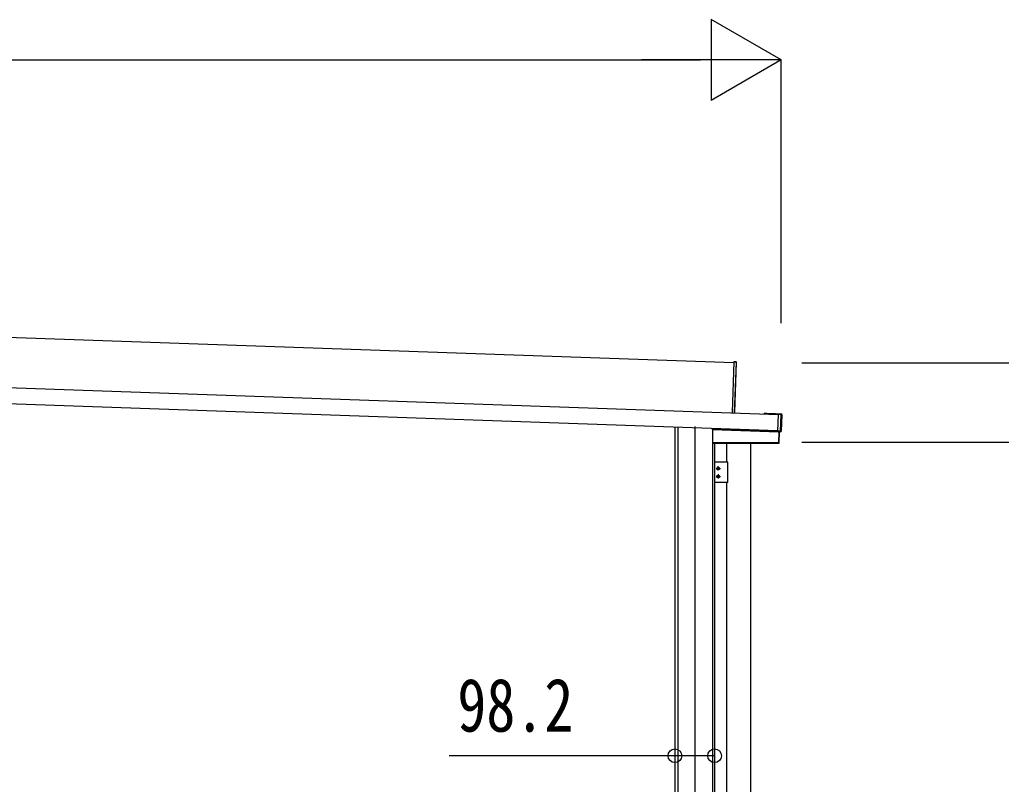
# Model space of a CAD drawing. Units: millimetres, scale not verified. Extents: x -16820 to 16820, y -11880 to 11880.
# Drawn here: x 4003 to 6436, y -6598 to -4703 of the extents above; entities that cross this region are included whole.
import ezdxf
from ezdxf.enums import TextEntityAlignment as Align

# ---------------------------------------------------------------- set-up
doc = ezdxf.new("R2010")
doc.units = ezdxf.units.MM
doc.header["$LTSCALE"] = 60
for name, color, linetype in [('0-3_YKK_12', 2, 'Continuous'), ('0-4_YKK_A1', 4, 'Continuous'), ('0-5_YKK_D', 6, 'Continuous')]:
    doc.layers.add(name, color=color, linetype=linetype)
doc.styles.add('ＭＳ ゴシック', font='')
doc.styles.get('ＭＳ ゴシック').set_extended_font_data('MS Gothic')

msp = doc.modelspace()

# ---------------------------------------------------------------- linework, layer by layer
at = {"layer": '0-3_YKK_12'}
msp.add_line((5677.12, -8502.5), (5677.12, -5711.01), dxfattribs=at)
at = {"layer": '0-4_YKK_A1'}
for p, q in [((5773.18, -5553.73), (1458.61, -5403.06)), ((5883.24, -5681.95), (888.59, -5507.53)), ((5881.85, -5721.93), (887.19, -5547.51)), ((5774.87, -5677.2), (5779.25, -5551.78)), ((5778.78, -5551.76), (5779.25, -5551.78)), ((5854.28, -5680.44), (5854.35, -5678.44)), ((5860.27, -5680.65), (5860.34, -5678.65)), ((5860.34, -5678.65), (5870.34, -5679)), ((5870.27, -5681), (5870.34, -5679)), ((5870.34, -5679), (5876.33, -5679.21)), ((5876.26, -5681.2), (5876.33, -5679.21)), ((5876.33, -5679.21), (5889.82, -5679.68)), ((5890.3, -5681.66), (5883.26, -5681.41)), ((5883.28, -5680.91), (5883.29, -5680.56)), ((5884.49, -5680.6), (5883.29, -5680.56)), ((5883.29, -5680.56), (5883.29, -5680.56)), ((5884.49, -5680.6), (5883.29, -5680.56)), ((5884.49, -5680.6), (5884.49, -5680.6)), ((5884.83, -5679.5), (5884.79, -5680.6)), ((5885.09, -5680.51), (5890.79, -5680.71)), ((5885.09, -5680.51), (5885.09, -5680.59)), ((5888.86, -5722.71), (5890.3, -5681.66)), ((5890.79, -5681.67), (5889.36, -5722.73)), ((5891.27, -5681.23), (5889.81, -5723.21)), ((5890.79, -5681.67), (5890.3, -5681.66)), ((5890.31, -5681.16), (5890.79, -5680.71)), ((5891.27, -5681.23), (5890.79, -5681.67)), ((5891.36, -5721.76), (5892.72, -5682.78)), ((5627.12, -5713.03), (5627.12, -7950)), ((5633.98, -5713.27), (5633.98, -8450)), ((5719.87, -5718.78), (5719.87, -5752.26)), ((5719.87, -5718.78), (5720.24, -5718.79)), ((5720.54, -5718.49), (5720.17, -5718.48)), ((5720.25, -5718.79), (5720.55, -5718.79)), ((5720.25, -5718.79), (5720.25, -5751.88)), ((5720.37, -5718.28), (5720.37, -5716.29)), ((5720.55, -5718.79), (5720.56, -5718.49)), ((5720.56, -5718.49), (5883.35, -5724.18)), ((5720.72, -5718.29), (5721.01, -5718.29)), ((5720.72, -5718.3), (5721.01, -5718.31)), ((5721.01, -5718.29), (5721.01, -5716.31)), ((5882.86, -5723.96), (5721.01, -5718.31)), ((5881.81, -5722.96), (5881.8, -5723.31)), ((5881.8, -5723.31), (5883, -5723.36)), ((5881.8, -5723.31), (5881.8, -5723.31)), ((5881.8, -5723.31), (5883, -5723.36)), ((5882.88, -5723.35), (5882.86, -5723.96)), ((5883.16, -5723.97), (5882.86, -5723.96)), ((5883, -5723.36), (5883, -5723.36)), ((5883.16, -5723.97), (5883.18, -5723.36)), ((5883.27, -5724.16), (5883.3, -5723.36)), ((5883.27, -5724.16), (5883.3, -5723.37)), ((5885.37, -5724.25), (5883.35, -5724.18)), ((5883.59, -5723.41), (5883.59, -5723.49)), ((5889.29, -5723.69), (5883.59, -5723.49)), ((5885.08, -5752.27), (5886.04, -5724.57)), ((5885.37, -5724.25), (5885.36, -5724.55)), ((5885.75, -5724.26), (5885.37, -5724.25)), ((5885.66, -5724.56), (5886.04, -5724.57)), ((5888.25, -5724.65), (5886.04, -5724.57)), ((5889.29, -5723.69), (5888.84, -5723.21)), ((5889.36, -5722.73), (5888.86, -5722.71)), ((5889.36, -5722.73), (5889.81, -5723.21)), ((5720.25, -5751.88), (5719.87, -5752.26)), ((5720.17, -5752.56), (5720.55, -5752.18)), ((5720.17, -5752.56), (5884.78, -5752.56)), ((5720.55, -5751.88), (5720.25, -5751.88)), ((5720.26, -5752.56), (5720.26, -8450)), ((5720.55, -5751.88), (5720.55, -5752.18)), ((5720.55, -5752.18), (5884.41, -5752.18)), ((5725.32, -5752.56), (5725.32, -7950)), ((5755.25, -5800), (5755.25, -5752.56)), ((5815.45, -7840), (5815.45, -5752.56)), ((5884.41, -5751.88), (5884.41, -5752.18)), ((5884.41, -5752.18), (5884.78, -5752.56)), ((5885.08, -5752.27), (5884.71, -5751.89)), ((5757.92, -5800), (5725.62, -5800)), ((5725.62, -5850), (5725.62, -5800)), ((5734.32, -5820.5), (5734.32, -5809.5)), ((5757.92, -5850), (5757.92, -5800)), ((5728.82, -5815), (5739.82, -5815)), ((5728.82, -5835), (5739.82, -5835)), ((5734.32, -5829.5), (5734.32, -5840.5)), ((5735.55, -5815.41), (5736.37, -5815.41)), ((5735.55, -5834.59), (5736.37, -5834.59)), ((5757.92, -5850), (5725.62, -5850)), ((5755.25, -6780), (5755.25, -5850))]:
    msp.add_line(p, q, dxfattribs=at)
for points in [[(5778.8, -5551.26), (5773.28, -5550.73), (5773.26, -5551.23), (5768.9, -5676.16)], [(5773.26, -5551.23), (5778.78, -5551.76), (5774.42, -5676.69)], [(5847.85, -5678.21), (5847.78, -5680.21), (5883.02, -5681.44)], [(5847.85, -5678.21), (5854.35, -5678.44), (5860.34, -5678.65)], [(5881.81, -5722.96), (5881.83, -5722.47), (5883.26, -5681.41), (5883.28, -5680.91)], [(5883.28, -5680.91), (5890.31, -5681.16), (5890.3, -5681.66)], [(5885.09, -5680.59), (5885.03, -5680.59), (5884.99, -5680.6)], [(5720.72, -5716.3), (5720.72, -5718.29), (5720.37, -5718.28)], [(5881.83, -5722.47), (5888.86, -5722.71), (5888.84, -5723.21), (5881.81, -5722.96)], [(5883.5, -5723.4), (5883.54, -5723.41), (5883.59, -5723.41)], [(5884.41, -5751.88), (5884.71, -5751.89), (5885.66, -5724.56), (5885.36, -5724.55)], [(5734.73, -5813.77), (5734.73, -5812.95), (5733.91, -5812.95), (5733.91, -5813.77)], [(5733.09, -5814.59), (5732.27, -5814.59), (5732.27, -5815.41), (5733.09, -5815.41)], [(5733.09, -5835.41), (5732.27, -5835.41), (5732.27, -5834.59), (5733.09, -5834.59)], [(5733.91, -5816.23), (5733.91, -5817.05), (5734.73, -5817.05), (5734.73, -5816.23)], [(5733.91, -5833.77), (5733.91, -5832.95), (5734.73, -5832.95), (5734.73, -5833.77)], [(5734.73, -5836.23), (5734.73, -5837.05), (5733.91, -5837.05), (5733.91, -5836.23)], [(5736.37, -5815.41), (5736.37, -5814.59), (5735.55, -5814.59)], [(5736.37, -5834.59), (5736.37, -5835.41), (5735.55, -5835.41)]]:
    msp.add_lwpolyline(points, dxfattribs=at)
msp.add_lwpolyline([(5720.55, -5751.88), (5720.55, -5718.79), (5885.36, -5724.55), (5884.41, -5751.88)], close=True, dxfattribs=at)
for centre in [(5734.32, -5815), (5734.32, -5835)]:
    msp.add_circle(centre, 3.5, dxfattribs=at)
for centre, radius, start, end in [((5776.74, -5551.44), 2.07, 351.06854, 4.93146), ((5778.75, -5551.76), 0.5, 358, 84.5), ((5884.73, -5676.6), 4.01, 266.55184, 273.90119), ((5889.72, -5682.68), 3, 358, 88), ((5890.29, -5681.66), 0.501, 358.24971, 87.75029), ((5720.54, -5718.79), 0.3, 90.16173, 180.04449), ((5720.55, -5718.79), 0.3, 88.05611, 180.04719), ((5720.55, -5718.79), 0.3, 88.19064, 179.87538), ((5720.54, -5718.65), 0.159, 86.02272, 89.97728), ((5882.98, -5727.06), 3.71, 81.82188, 89.76035), ((5883.36, -5723.98), 0.2, 178, 268), ((5885.36, -5724.55), 0.3, 357.94657, 87.94647), ((5888.36, -5721.65), 3, 268, 358), ((5888.86, -5722.71), 0.501, 268.24971, 357.75029), ((5720.55, -5751.88), 0.301, 180.24971, 269.75029), ((5884.41, -5751.88), 0.301, 270.23913, 357.76087), ((5733.09, -5813.77), 0.82, 270, 0), ((5733.09, -5816.23), 0.82, 0, 90), ((5733.09, -5833.77), 0.82, 270, 0), ((5733.09, -5836.23), 0.82, 0, 90), ((5735.55, -5813.77), 0.82, 180, 270), ((5735.55, -5816.23), 0.82, 90, 180), ((5735.55, -5833.77), 0.82, 180, 270), ((5735.55, -5836.23), 0.82, 90, 180)]:
    msp.add_arc(centre, radius, start, end, dxfattribs=at)
for centre, major_axis, ratio, start_param, end_param in [((5884.49, -5680.57), (0.6, -0.021), 0.061163, 4.712389, 6.2831853), ((5885.08, -5680.81), (-0.01, -0.3), 0.998135, 3.1415927, 3.9545103), ((5890.77, -5681.21), (0.367, 0.342), 0.99628, 5.4996506, 7.06672), ((5720.17, -5718.78), (-0.3, 0.01), 0.998133, 4.7490956, 6.3180268), ((5720.17, -5718.28), (-0.2, 0.007), 0.998133, 1.607503, 3.1764341), ((5720.25, -5718.29), (0, 0.5), 0.061125, 3.1027435, 3.1394501), ((5720.54, -5718.29), (0.007, 0.2), 0.854479, 3.1782993, 4.712389), ((5720.54, -5718.29), (0.47, -0.016), 0.425228, 4.7490956, 6.2831853), ((5720.55, -5718.29), (-0.011, 0.2), 0.151815, 3.0913179, 3.1280246), ((5720.51, -5718.29), (0.201, -0.007), 0.992577, 6.2831853, 6.3180268), ((5720.51, -5718.29), (-0.501, 0.017), 0.998133, 3.1415927, 3.1764341), ((5883.36, -5723.98), (0.5, -0.017), 0.4, 3.1415927, 4.712389), ((5882.99, -5723.39), (0.6, -0.021), 0.061163, 6.2831853, 7.8539816), ((5883.6, -5723.19), (-0.01, -0.3), 0.998135, 5.4691958, 6.2831853), ((5885.74, -5724.56), (0.3, -0.01), 0.998135, 0, 1.5707963), ((5889.3, -5723.19), (0.342, -0.367), 0.99628, 5.4996506, 7.06672), ((5720.17, -5752.26), (0.213, 0.213), 0.99628, 2.358058, 3.9251274), ((5884.78, -5752.26), (-0.209, 0.217), 0.996405, 2.3754474, 3.9077379)]:
    msp.add_ellipse(centre, major_axis=major_axis, ratio=ratio, start_param=start_param, end_param=end_param, dxfattribs=at)
at = {"layer": '0-5_YKK_D'}
for p, q in [((5890.22, -4803.06), (5717.01, -4703.06)), ((5717.01, -4703.06), (5717.01, -4903.06)), ((1080.21, -4803.06), (5690.22, -4803.06)), ((5890.22, -4803.06), (5543.81, -4803.06)), ((5890.22, -4803.06), (5717.01, -4903.06)), ((5890.22, -5454.94), (5890.22, -4802.06)), ((5941.3, -5553.73), (7878.12, -5553.73)), ((5941.3, -5750), (6978.12, -5750))]:
    msp.add_line(p, q, dxfattribs=at)
msp.add_lwpolyline([(5725.32, -6526.99), (5627.12, -6526.99), (5067.92, -6526.99)], dxfattribs=at)
for centre in [(5627.12, -6526.99), (5725.32, -6526.99)]:
    msp.add_circle(centre, 17, dxfattribs=at)

# ---------------------------------------------------------------- texts
at = {"layer": '0-5_YKK_D', "style": 'ＭＳ ゴシック', "width": 0.8}
msp.add_text('98.2', height=132, dxfattribs=at).set_placement((5087.92, -6506.99), align=Align.BOTTOM_LEFT)

doc.saveas('drawing.dxf')
